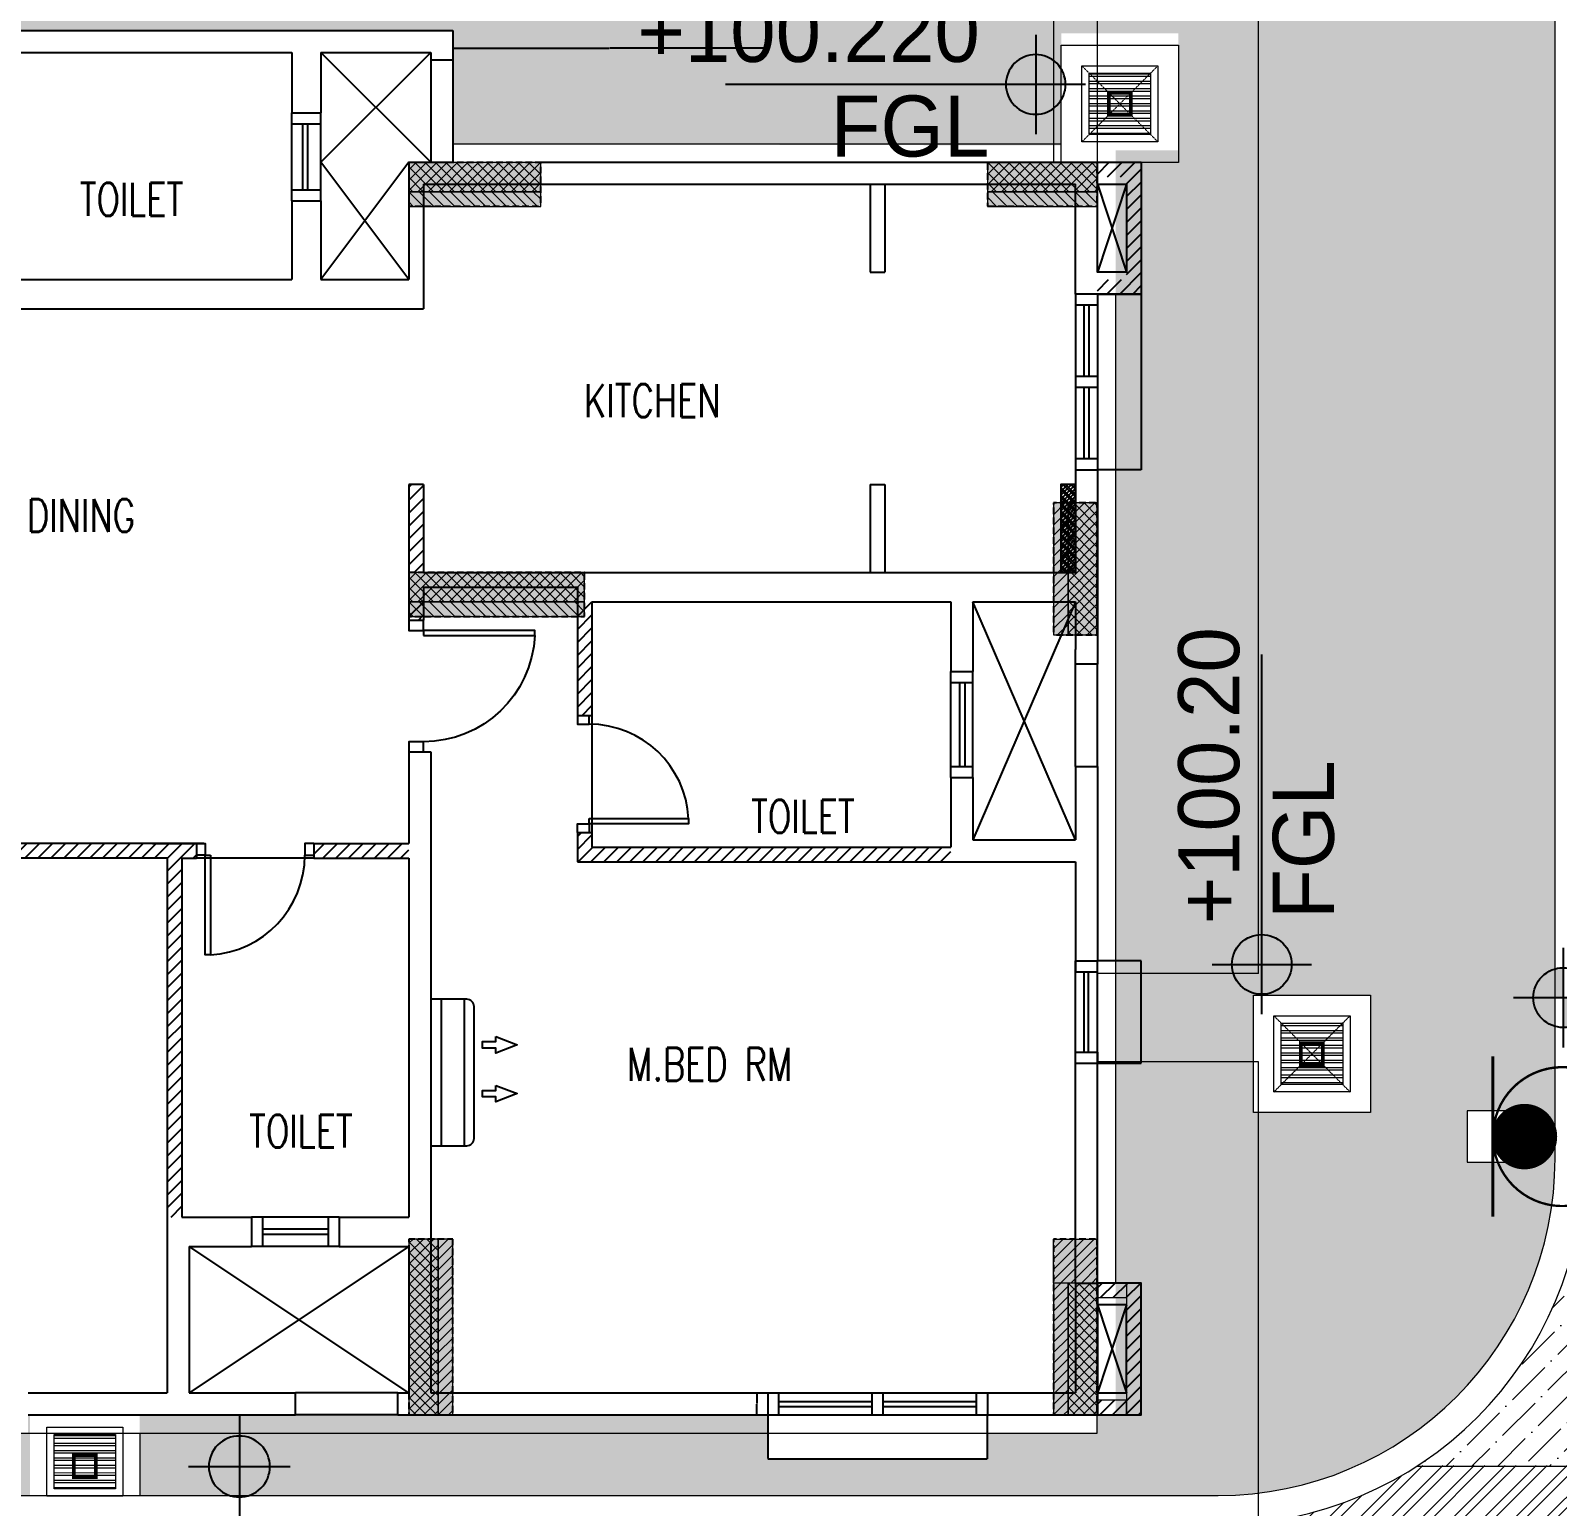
# Model space of a CAD drawing. Header units: millimetres. Extents: x 7964926 to 16080295, y -6277184 to -2986664.
# Drawn here: x 8013403 to 8023827, y -3138910 to -3128835 of the extents above; entities that cross this region are included whole.
import ezdxf

# ---------------------------------------------------------------- set-up
doc = ezdxf.new("R2010")
doc.units = ezdxf.units.MM
doc.header["$LTSCALE"] = 2000
doc.header["$MEASUREMENT"] = 0
doc.header["$PDMODE"] = 35
doc.header["$PDSIZE"] = 100
for name, pattern in [('( Hidden )', [0.375, 0.25, -0.125]), ('1', [0, 0, 0]), ('AUDIT_D_181231162926-8', [0]), ('CONTINU', [0, 0, 0]), ('DASHED2', [0.375, 0.25, -0.125]), ('HIDDEN', [0.375, 0.25, -0.125])]:
    doc.linetypes.add(name, pattern=pattern)
for name, color, linetype in [('a-AC units', 7, 'Continuous'), ('a-chajja', 2, 'HIDDEN'), ('a-col', 8, 'DASHED2'), ('a-cutout', 8, 'Continuous'), ('a-door', 8, 'Continuous'), ('a-ele 1', 8, 'Continuous'), ('a-hat col', 252, 'Continuous'), ('a-hatch', 8, 'Continuous'), ('a-hatch wall', 8, 'Continuous'), ('a-text m', 8, 'Continuous'), ('a-tile drop', 1, 'Continuous'), ('a-wall', 8, 'Continuous'), ('a-window', 8, 'Continuous'), ('L-FL', 7, 'Continuous')]:
    doc.layers.add(name, color=color, linetype=linetype)
for name, color, linetype, lineweight in [('Building block', 7, 'Continuous', 9), ('L - paving', 9, 'Continuous', 5), ('L-CHAMBERS', 50, 'Continuous', 5), ('L-CORECUT', 4, 'Continuous', 5), ('L-ELE 1', 24, 'Continuous', 20), ('L-ELE 2', 30, 'Continuous', 15), ('L-ELE 4', 27, 'Continuous', 9), ('L-ELE-4', 44, 'Continuous', 5), ('L-HATCH-1', 9, 'Continuous', 5), ('L-LIGHT FIXTURE', 6, 'AUDIT_D_181231162926-8', 18), ('L-Lighting', 6, 'Continuous', 35), ('L-Paver 400x400', 250, '1', 13), ('L-SHRUBS', 96, 'Continuous', 18), ('STR-Capital', 8, 'Continuous', 15), ('STR-Column', 250, 'Continuous', 15), ('STR-Column Hatch', 250, 'Continuous', 15), ('STR-Podium Beam', 8, 'Continuous', 15), ('STR-RCC Up Stand', 250, 'Continuous', 15)]:
    doc.layers.add(name, color=color, linetype=linetype, lineweight=lineweight)
doc.styles.add('a-100 txt m', font='romans.shx', dxfattribs={"width": 0.75, "height": 300})
doc.styles.add('Arial narrow', font='ARIALN.TTF')
doc.styles.add('Century Gothic', font='GOTHIC.TTF')
doc.styles.get("Standard").update_dxf_attribs({"font": 'romans.shx', "width": 0.75})
doc.dimstyles.new('layout', dxfattribs={"dimtxt": 2, "dimasz": 1, "dimexe": 0.18, "dimexo": 0.0625, "dimgap": 0.09, "dimtad": 0, "dimdec": 0, "dimzin": 0, "dimdsep": 46, "dimtxsty": 'Arial narrow', "dimblk": 'ARCHTICK', "dimcen": 0.09, "dimdle": 1, "dimse1": 1, "dimse2": 1, "dimclrd": 171, "dimclre": 181, "dimclrt": 7, "dimadec": 0, "dimazin": 0, "dimtfac": 1, "dimtdec": 0, "dimtofl": 0, "dimtmove": 0, "dimatfit": 3, "dimfxl": 0, "dimfxlon": 1, "dimtolj": 1, "dimtzin": 0, "dimarcsym": 2})
pattern_1 = [(45, (1286095.437, 166168.526), (-44.1941738, 44.1941738), [])]
pattern_2 = [(315, (7522847.237, -618450.35), (35.3553391, 35.3553391), []), (45, (7522847.237, -618450.35), (-35.3553391, 35.3553391), [])]
pattern_3 = [(315, (7519147.237, -618450.35), (35.3553391, 35.3553391), []), (45, (7519147.237, -618450.35), (-35.3553391, 35.3553391), [])]
pattern_4 = [(315, (7519147.237, -621250.35), (35.3553391, 35.3553391), []), (45, (7519147.237, -621250.35), (-35.3553391, 35.3553391), [])]
pattern_5 = [(45, (5504701.44, -3635123.786), (-35.3553391, 35.3553391), []), (135, (5504701.44, -3635123.786), (-35.3553391, -35.3553391), [])]
pattern_6 = [(45, (5509201.44, -3635123.786), (-35.3553391, 35.3553391), []), (135, (5509201.44, -3635123.786), (-35.3553391, -35.3553391), [])]
pattern_7 = [(45, (5509201.44, -3629898.786), (-35.3553391, 35.3553391), []), (135, (5509201.44, -3629898.786), (-35.3553391, -35.3553391), [])]
pattern_8 = [(315, (7630977.187, -632562.335), (35.3553391, 35.3553391), [])]
pattern_9 = [(315, (7627277.187, -632562.335), (35.3553391, 35.3553391), [])]
pattern_10 = [(315, (7627277.187, -635362.335), (35.3553391, 35.3553391), [])]
pattern_11 = [(45, (5523013.427, -3521768.836), (-35.3553391, 35.3553391), [])]
pattern_12 = [(45, (5523013.427, -3526993.836), (-35.3553391, 35.3553391), [])]
pattern_13 = [(45, (5518813.427, -3526993.836), (-35.3553391, 35.3553391), [])]
pattern_14 = [(45, (5536473.427, -3616416.595), (-35.3553391, 35.3553391), [])]

# ---------------------------------------------------------------- blocks, each defined once
blk = doc.blocks.new('basement - column')
at = {"layer": 'a-hat col'}
h = blk.add_hatch(color=256, dxfattribs=at)
h.dxf.hatch_style = 1
h.paths.add_polyline_path([(28800, -43674), (27900, -43674), (27900, -43974), (28800, -43974)])
h = blk.add_hatch(color=256, dxfattribs=at)
h.dxf.hatch_style = 1
h.paths.add_polyline_path([(32600, -43674), (31850, -43674), (31850, -43974), (32600, -43974)])
h = blk.add_hatch(color=256, dxfattribs=at)
h.dxf.hatch_style = 1
h.paths.add_polyline_path([(32600, -45999), (32300, -45999), (32300, -46899), (32600, -46899)])
h = blk.add_hatch(color=256, dxfattribs=at)
h.dxf.hatch_style = 1
h.paths.add_polyline_path([(29100, -46474), (27900, -46474), (27900, -46774), (29100, -46774)])
h = blk.add_hatch(color=256, dxfattribs=at)
h.dxf.hatch_style = 1
h.paths.add_polyline_path([(28200, -51024), (27900, -51024), (27900, -52224), (28200, -52224)])
h = blk.add_hatch(color=256, dxfattribs=at)
h.dxf.hatch_style = 1
h.paths.add_polyline_path([(32600, -51024), (32300, -51024), (32300, -52224), (32600, -52224)])
at = {"layer": 'a-col', "linetype": 'DASHED2', "ltscale": 0.001}
for points in [[(27900, -43674), (27900, -43974), (28800, -43974), (28800, -43674)], [(31850, -43674), (31850, -43974), (32600, -43974), (32600, -43674)], [(32300, -46899), (32600, -46899), (32600, -45999), (32300, -45999)], [(27900, -46474), (27900, -46774), (29100, -46774), (29100, -46474)], [(27900, -52224), (28200, -52224), (28200, -51024), (27900, -51024)], [(32300, -52224), (32600, -52224), (32600, -51024), (32300, -51024)]]:
    blk.add_lwpolyline(points, close=True, dxfattribs=at)
blk = doc.blocks.new('finish lvl')
h = blk.add_hatch(color=256)
edge = h.paths.add_edge_path()
edge.add_ellipse((0.0378, 0.003), major_axis=(-0.0305, 0.0305), ratio=1, start_angle=-45, end_angle=45)
edge.add_line((-0.0053, 0.003), (0.0378, 0.003))
edge.add_line((0.0378, 0.003), (0.0378, 0.0461))
edge = h.paths.add_edge_path()
edge.add_ellipse((0.0378, 0.003), major_axis=(-0.0305, 0.0305), ratio=1, start_angle=135, end_angle=225)
edge.add_line((0.0809, 0.003), (0.0378, 0.003))
edge.add_line((0.0378, 0.003), (0.0378, -0.0401))
for p, q in [((0.0378, 0.0748), (0.0378, -0.0688)), ((-0.034, 0.003), (0.4857, 0.003))]:
    blk.add_line(p, q)
blk.add_ellipse((0.0378, 0.003), major_axis=(-0.0305, 0.0305), ratio=1, start_param=1.570796326794534, end_param=7.85398163397412)
at = {"layer": 'L-FL'}
for tag, p in [('%%P0.00', (0.1256, 0.0357)), ('FIN.LVL.', (0.1075, -0.103))]:
    blk.add_attdef(tag, p, '', height=0.08, dxfattribs=at)
blk = doc.blocks.new('*U160')
for points in [[(0, 80), (60, 80), (60, 0), (0, 0)], [(800, 80), (740, 80), (740, 0), (800, 0)]]:
    blk.add_lwpolyline(points)
blk.add_lwpolyline([(95, 0), (95, -679), (60, -679), (60, 0)], close=True)
blk.add_arc((57, 2), 683, 273.153, 359.7973)
blk = doc.blocks.new('*U161')
blk.add_line((70, 0), (70, 0))
blk.add_lwpolyline([(795, 100), (795, 859), (830, 859), (830, 100)], close=True)
for points in [[(0, 100), (70, 100), (70, 0), (0, 0)], [(900, 0), (830, 0), (830, 100), (900, 100)]]:
    blk.add_lwpolyline(points)
blk.add_arc((830, 100), 760, 92.6396, 180)
blk = doc.blocks.new('AC IDU')
at = {"color": 8}
for p, q in [((419493, 283872), (419493, 284872)), ((419651, 283872), (419651, 284872))]:
    blk.add_line(p, q, dxfattribs=at)
blk.add_lwpolyline([(419423, 284872), (419668, 284872, -0.414214), (419718, 284822), (419718, 283922, -0.414214), (419668, 283872), (419423, 283872)], format="xyb", close=True, dxfattribs=at)
at = {"color": 252}
for points in [[(419867, 284460), (420012, 284516), (419867, 284573), (419867, 284539), (419776, 284539), (419776, 284494), (419867, 284494)], [(419867, 284126), (420012, 284183), (419867, 284239), (419867, 284205), (419776, 284205), (419776, 284160), (419867, 284160)]]:
    blk.add_lwpolyline(points, close=True, dxfattribs=at)
blk = doc.blocks.new('block 1')
at = {"layer": 'a-hatch wall'}
h = blk.add_hatch(dxfattribs=at)
h.set_pattern_fill('ANSI31', color=256, scale=500)
h.set_pattern_definition(pattern_1)
h.paths.add_polyline_path([(8098569, -2893080), (8098269, -2893080), (8098269, -2893180), (8098469, -2893180), (8098469, -2893880), (8098269, -2893880), (8098269, -2893980), (8098569, -2893980)])
h = blk.add_hatch(dxfattribs=at)
h.set_pattern_fill('ANSI31', color=256, scale=500)
h.set_pattern_definition(pattern_1)
h.paths.add_polyline_path([(8093669, -2895280), (8093569, -2895280), (8093569, -2895880), (8093669, -2895880)])
h.paths.add_polyline_path([(8093669, -2896080), (8093569, -2896080), (8093569, -2896205), (8093669, -2896205)])
h = blk.add_hatch(dxfattribs=at)
h.set_pattern_fill('ANSI37', color=256, scale=300)
h.set_pattern_definition([(45, (1285615.5, 166168.526), (-26.5165043, 26.5165043), []), (135, (1285615.5, 166168.526), (-26.5165043, -26.5165043), [])])
h.paths.add_polyline_path([(8098019, -2895880), (8098119, -2895880), (8098119, -2895280), (8098019, -2895280)])
h = blk.add_hatch(dxfattribs=at)
h.set_pattern_fill('ANSI31', color=256, scale=500)
h.set_pattern_definition(pattern_1)
h.paths.add_polyline_path([(8094819, -2896080), (8094719, -2896080), (8094719, -2896855), (8094819, -2896855)])
h = blk.add_hatch(dxfattribs=at)
h.set_pattern_fill('ANSI31', color=256, scale=500)
h.set_pattern_definition(pattern_1)
h.paths.add_polyline_path([(8092019, -2897830), (8092119, -2897830), (8092119, -2897730), (8091819, -2897730), (8089569, -2897730), (8089569, -2897830), (8091919, -2897830), (8091919, -2900280), (8092019, -2900280)])
h = blk.add_hatch(dxfattribs=at)
h.set_pattern_fill('ANSI31', color=256, scale=500)
h.set_pattern_definition(pattern_1)
h.paths.add_polyline_path([(8093569, -2897730), (8092919, -2897730), (8092919, -2897830), (8093569, -2897830)])
h = blk.add_hatch(dxfattribs=at)
h.set_pattern_fill('ANSI31', color=256, scale=500)
h.set_pattern_definition(pattern_1)
h.paths.add_polyline_path([(8097269, -2897755), (8094819, -2897755), (8094819, -2897655), (8094719, -2897655), (8094719, -2897855), (8095169, -2897855), (8096689, -2897855), (8097139, -2897855), (8097269, -2897855)])
h = blk.add_hatch(dxfattribs=at)
h.set_pattern_fill('ANSI31', color=256, scale=500)
h.set_pattern_definition(pattern_1)
h.paths.add_polyline_path([(8098569, -2900730), (8098269, -2900730), (8098269, -2900830), (8098469, -2900830), (8098469, -2901530), (8098269, -2901530), (8098269, -2901630), (8098569, -2901630)])
at = {"layer": 'a-chajja', "ltscale": 0.005}
for points in [[(8098269, -2893980), (8098569, -2893980), (8098569, -2895180), (8098269, -2895180)], [(8098269, -2899230), (8098569, -2899230), (8098569, -2898530), (8098269, -2898530)], [(8096019, -2901630), (8096019, -2901930), (8097519, -2901930), (8097519, -2901630)]]:
    blk.add_lwpolyline(points, dxfattribs=at)
at = {"layer": 'a-cutout', "linetype": 'HIDDEN', "ltscale": 1000}
for p, q in [((8093719, -2893080), (8092969, -2892330)), ((8093719, -2892330), (8092969, -2893080)), ((8093569, -2893080), (8092969, -2893880)), ((8093569, -2893880), (8092969, -2893080)), ((8098269, -2893230), (8098469, -2893830)), ((8098469, -2893230), (8098269, -2893830)), ((8098119, -2896080), (8097419, -2897705)), ((8098119, -2897705), (8097419, -2896080)), ((8093569, -2900480), (8092069, -2901480)), ((8093569, -2901480), (8092069, -2900480)), ((8098469, -2900880), (8098269, -2901480)), ((8098269, -2900880), (8098469, -2901480))]:
    blk.add_line(p, q, dxfattribs=at)
at = {"layer": 'a-door'}
for p, q in [((8093719, -2892380), (8093719, -2893080)), ((8093869, -2892380), (8093869, -2893080)), ((8098119, -2897205), (8098119, -2896505)), ((8098269, -2897205), (8098269, -2896505)), ((8093494, -2901480), (8092794, -2901480)), ((8093494, -2901630), (8092794, -2901630))]:
    blk.add_line(p, q, dxfattribs=at)
at = {"layer": 'a-ele 1'}
for p, q in [((8096719, -2893230), (8096719, -2893830)), ((8096819, -2893230), (8096819, -2893830)), ((8096719, -2893830), (8096819, -2893830)), ((8096719, -2895280), (8096719, -2895880)), ((8096719, -2895280), (8096819, -2895280)), ((8096819, -2895280), (8096819, -2895880))]:
    blk.add_line(p, q, dxfattribs=at)
at = {"layer": 'a-hatch'}
blk.add_lwpolyline([(8098019, -2895880), (8098119, -2895880), (8098119, -2895280), (8098019, -2895280)], close=True, dxfattribs=at)
at = {"layer": 'a-tile drop', "color": 8}
for p, q in [((8094819, -2896855), (8094819, -2897655)), ((8092919, -2897830), (8092119, -2897830))]:
    blk.add_line(p, q, dxfattribs=at)
at = {"layer": 'a-wall'}
for p, q in [((8090369, -2892180), (8093869, -2892180)), ((8093869, -2892180), (8093869, -2892380)), ((8090319, -2892330), (8092769, -2892330)), ((8092769, -2892330), (8092769, -2892743)), ((8092969, -2892330), (8092969, -2892743)), ((8092969, -2892330), (8093719, -2892330)), ((8093719, -2892330), (8093719, -2892380)), ((8093719, -2892380), (8093869, -2892380)), ((8092769, -2892743), (8092969, -2892743)), ((8093569, -2893080), (8093569, -2893880)), ((8093569, -2893080), (8093719, -2893080)), ((8093719, -2893080), (8093869, -2893080)), ((8094469, -2893080), (8098269, -2893080)), ((8098119, -2893080), (8098569, -2893080)), ((8098569, -2893080), (8098569, -2893980)), ((8093669, -2893230), (8098119, -2893230)), ((8093669, -2893230), (8093669, -2894080)), ((8098119, -2893980), (8098119, -2893230)), ((8092769, -2893343), (8092769, -2893880)), ((8092769, -2893343), (8092969, -2893343)), ((8092969, -2893343), (8092969, -2893880)), ((8090319, -2893880), (8092769, -2893880)), ((8092969, -2893880), (8093569, -2893880)), ((8098569, -2893980), (8098119, -2893980)), ((8090369, -2894080), (8093669, -2894080)), ((8098119, -2895180), (8098119, -2895880)), ((8098119, -2895180), (8098269, -2895180)), ((8098269, -2895180), (8098269, -2896405)), ((8093569, -2895280), (8093569, -2896205)), ((8093669, -2895280), (8093569, -2895280)), ((8093669, -2895280), (8093669, -2895880)), ((8093669, -2895880), (8098119, -2895880)), ((8093669, -2895980), (8093669, -2896205)), ((8093669, -2895980), (8094719, -2895980)), ((8094719, -2895980), (8094719, -2896855)), ((8094819, -2896080), (8094819, -2896855)), ((8094819, -2896080), (8097269, -2896080)), ((8097269, -2896080), (8097269, -2896555)), ((8097419, -2896080), (8097419, -2896555)), ((8097419, -2896080), (8098119, -2896080)), ((8098119, -2896080), (8098119, -2896405)), ((8093569, -2896205), (8093669, -2896205)), ((8098119, -2896505), (8098119, -2896405)), ((8098269, -2896405), (8098269, -2896505)), ((8097269, -2896555), (8097419, -2896555)), ((8098269, -2896505), (8098119, -2896505)), ((8094719, -2896855), (8094819, -2896855)), ((8093569, -2897105), (8093569, -2897730)), ((8093569, -2897105), (8093719, -2897105)), ((8093719, -2897105), (8093719, -2901480)), ((8098119, -2897205), (8098119, -2897705)), ((8098119, -2897205), (8098269, -2897205)), ((8098269, -2897205), (8098269, -2898530)), ((8097269, -2897280), (8097269, -2897755)), ((8097269, -2897280), (8097419, -2897280)), ((8097419, -2897280), (8097419, -2897705)), ((8092169, -2897730), (8089569, -2897730)), ((8091819, -2897730), (8092119, -2897730)), ((8092119, -2897730), (8092119, -2897830)), ((8092919, -2897730), (8093569, -2897730)), ((8092919, -2897730), (8092919, -2897830)), ((8094719, -2897655), (8094719, -2897855)), ((8094719, -2897655), (8094819, -2897655)), ((8094819, -2897655), (8094819, -2897755)), ((8097419, -2897705), (8098119, -2897705)), ((8091919, -2897830), (8089569, -2897830)), ((8091919, -2897830), (8091919, -2901480)), ((8092019, -2897830), (8092119, -2897830)), ((8092019, -2897830), (8092019, -2900280)), ((8092919, -2897830), (8093569, -2897830)), ((8093569, -2897830), (8093569, -2900280)), ((8094819, -2897755), (8097269, -2897755)), ((8094719, -2897855), (8098119, -2897855)), ((8098119, -2897855), (8098119, -2898530)), ((8098119, -2898530), (8098269, -2898530)), ((8098119, -2899230), (8098269, -2899230)), ((8098119, -2900730), (8098119, -2899230)), ((8098269, -2900730), (8098269, -2899230)), ((8092019, -2900280), (8092494, -2900280)), ((8092494, -2900280), (8092494, -2900480)), ((8093094, -2900280), (8093569, -2900280)), ((8093094, -2900280), (8093094, -2900480)), ((8092069, -2900480), (8092494, -2900480)), ((8092069, -2900480), (8092069, -2901480)), ((8093094, -2900480), (8093569, -2900480)), ((8093569, -2900480), (8093569, -2901480)), ((8098119, -2900730), (8098119, -2901480)), ((8098119, -2900730), (8098269, -2900730)), ((8098269, -2900730), (8098269, -2901630)), ((8090969, -2901480), (8091919, -2901480)), ((8092069, -2901480), (8092794, -2901480)), ((8092794, -2901630), (8092794, -2901480)), ((8093494, -2901480), (8093569, -2901480)), ((8093494, -2901630), (8093494, -2901480)), ((8093719, -2901480), (8096019, -2901480)), ((8096019, -2901480), (8096019, -2901630)), ((8097519, -2901480), (8097519, -2901630)), ((8097519, -2901480), (8098119, -2901480)), ((8090969, -2901630), (8092794, -2901630)), ((8093494, -2901630), (8096019, -2901630)), ((8097519, -2901630), (8098269, -2901630))]:
    blk.add_line(p, q, dxfattribs=at)
for points in [[(8098269, -2893230), (8098469, -2893230), (8098469, -2893830), (8098269, -2893830), (8098269, -2893080)], [(8098269, -2901630), (8098569, -2901630), (8098569, -2900730), (8098269, -2900730)], [(8098269, -2901480), (8098469, -2901480), (8098469, -2900880), (8098269, -2900880)]]:
    blk.add_lwpolyline(points, dxfattribs=at)
at = {"layer": 'a-window'}
for p, q in [((8092769, -2893343), (8092769, -2892743)), ((8092769, -2892818), (8092969, -2892818)), ((8092844, -2893268), (8092844, -2892818)), ((8092879, -2893268), (8092879, -2892818)), ((8092969, -2893343), (8092969, -2892743)), ((8092769, -2893268), (8092969, -2893268)), ((8098119, -2893980), (8098119, -2895180)), ((8098269, -2893980), (8098269, -2895180)), ((8098269, -2894055), (8098119, -2894055)), ((8098176, -2894055), (8098176, -2894543)), ((8098211, -2894055), (8098211, -2894543)), ((8098269, -2894543), (8098119, -2894543)), ((8098269, -2894618), (8098119, -2894618)), ((8098176, -2894618), (8098176, -2895105)), ((8098211, -2894618), (8098211, -2895105)), ((8098269, -2895105), (8098119, -2895105)), ((8097269, -2896630), (8097269, -2896555)), ((8097419, -2896630), (8097419, -2896555)), ((8097269, -2896630), (8097419, -2896630)), ((8097269, -2897205), (8097269, -2896630)), ((8097331, -2897205), (8097331, -2896630)), ((8097366, -2897205), (8097366, -2896630)), ((8097419, -2897205), (8097419, -2896630)), ((8097269, -2897280), (8097269, -2897205)), ((8097269, -2897205), (8097419, -2897205)), ((8097419, -2897280), (8097419, -2897205)), ((8098119, -2899230), (8098119, -2898530)), ((8098269, -2899230), (8098269, -2898530)), ((8098179, -2899155), (8098179, -2898605)), ((8098209, -2899155), (8098209, -2898605)), ((8093094, -2900280), (8092494, -2900280)), ((8092569, -2900280), (8092569, -2900480)), ((8093019, -2900280), (8093019, -2900480)), ((8093019, -2900363), (8092569, -2900363)), ((8093019, -2900398), (8092569, -2900398)), ((8093094, -2900480), (8092494, -2900480)), ((8096019, -2901480), (8097519, -2901480)), ((8096094, -2901630), (8096094, -2901480)), ((8096731, -2901630), (8096731, -2901480)), ((8096806, -2901630), (8096806, -2901480)), ((8097444, -2901630), (8097444, -2901480)), ((8096094, -2901538), (8096731, -2901538)), ((8096094, -2901573), (8096731, -2901573)), ((8096806, -2901538), (8097444, -2901538)), ((8096806, -2901573), (8097444, -2901573)), ((8096019, -2901630), (8097519, -2901630))]:
    blk.add_line(p, q, dxfattribs=at)
for points in [[(8098119, -2898530), (8098119, -2898605), (8098269, -2898605), (8098269, -2898530)], [(8098119, -2899230), (8098119, -2899155), (8098269, -2899155), (8098269, -2899230)]]:
    blk.add_lwpolyline(points, dxfattribs=at)
at = {"layer": 'a-AC units', "xscale": -1, "rotation": 180.0000000001228}
blk.add_blockref('AC IDU', (7674296, -2614921), dxfattribs=at)
at = {"layer": 'a-door', "xscale": -1, "rotation": 270}
blk.add_blockref('*U161', (8093569, -2897105), dxfattribs=at)
at = {"layer": 'a-door', "rotation": 90}
blk.add_blockref('*U160', (8094799, -2897655), dxfattribs=at)
at = {"layer": 'a-door'}
blk.add_blockref('*U160', (8092119, -2897810), dxfattribs=at)
blk = doc.blocks.new('_ArchTick')
at = {"color": 0, "linetype": 'ByBlock', "const_width": 0.15}
blk.add_lwpolyline([(-0.5, -0.5), (0.5, 0.5)], dxfattribs=at)
blk = doc.blocks.new('*D203')
at = {"layer": 'Defpoints', "color": 0, "transparency": 16777216}
for p in [(8018387, -3138135), (8018362, -3138285), (8018387, -3138285)]:
    blk.add_point(p, dxfattribs=at)
at = {"layer": 'L-ELE 2', "color": 171, "lineweight": -2, "transparency": 16777216}
for p, q in [((8018362, -3138134), (8018362, -3138208)), ((8018362, -3138286), (8018362, -3138212))]:
    blk.add_line(p, q, dxfattribs=at)
for p, rotation in [((8018362, -3138135), 90), ((8018362, -3138285), 270)]:
    blk.add_blockref('_ArchTick', p, dxfattribs=dict(at, rotation=rotation))
at = {"layer": 'L-ELE 2', "color": 7, "transparency": 16777216, "insert": (8018362, -3138210), "char_height": 2, "attachment_point": 5, "rotation": 90, "style": 'Arial narrow'}
blk.add_mtext('\\A1;150', dxfattribs=at)
blk = doc.blocks.new('post top one sided')
at = {"layer": 'L-HATCH-1', "ltscale": 0.1}
h = blk.add_hatch(dxfattribs=at)
h.set_pattern_fill('ANSI31', color=8, scale=0.75)
h.set_pattern_definition([(45, (2008926.81801, -783730.16218), (-0.0662912607362, 0.0662912607362), [])])
h.paths.add_polyline_path([(8035707, -3134921, 1.000003), (8036139, -3134921, 1.000003)])
at = {"layer": 'L-LIGHT FIXTURE', "const_width": 18.8, "elevation": 0}
blk.add_lwpolyline([(8035707, -3134373), (8035707, -3135468)], dxfattribs=at)
at = {"layer": 'L-LIGHT FIXTURE', "const_width": 15, "elevation": 0}
for points in [[(8035707, -3134921, 1.000003), (8036656, -3134921, 3.976835), (8036444, -3135316, 1.671841), (8035707, -3134921, 1.000008)], [(8036139, -3134921, 1.000002), (8035707, -3134921)], [(8036139, -3134921, -1.000002), (8035707, -3134921)]]:
    blk.add_lwpolyline(points, format="xyb", dxfattribs=at)
at = {"layer": 'L-LIGHT FIXTURE'}
blk.add_circle((8036182, -3134921, 0), 475, dxfattribs=at)
blk = doc.blocks.new('*D388')
at = {"layer": 'Defpoints', "color": 0, "transparency": 16777216}
for p in [(8016286, -3128935), (8018425, -3128955), (8018425, -3129610)]:
    blk.add_point(p, dxfattribs=at)
at = {"layer": 'L-ELE-4', "color": 171, "lineweight": -2, "transparency": 16777216}
for p, q in [((8016285, -3128955), (8017353, -3128955)), ((8018426, -3128955), (8017358, -3128955))]:
    blk.add_line(p, q, dxfattribs=at)
at = {"layer": 'L-ELE-4', "color": 171, "lineweight": -2, "transparency": 16777216, "rotation": 180}
blk.add_blockref('_ArchTick', (8016286, -3128955), dxfattribs=at)
at = {"layer": 'L-ELE-4', "color": 171, "lineweight": -2, "transparency": 16777216}
blk.add_blockref('_ArchTick', (8018425, -3128955), dxfattribs=at)
at = {"layer": 'L-ELE-4', "color": 7, "transparency": 16777216, "insert": (8017356, -3128955), "char_height": 2, "attachment_point": 5, "style": 'Arial narrow'}
blk.add_mtext('\\A1;2139', dxfattribs=at)
blk = doc.blocks.new('CHAMBERS')
at = {"layer": 'L-Paver 400x400', "true_color": 0x636466}
h = blk.add_hatch(dxfattribs=at)
h.set_pattern_fill('ANSI32', color=251, scale=135, angle=315)
h.set_pattern_definition([(0, (0.48, 1.42), (1e-14, 50.625), []), (0, (17.355, -15.46), (1e-14, 50.625), [])])
h.paths.add_polyline_path([(7999084, -3148058), (7998664, -3148058), (7998664, -3148478), (7999084, -3148478)])
at = {"layer": 'L-CHAMBERS', "color": 42}
for points in [[(7999274, -3148668), (7998474, -3148668), (7998474, -3147868), (7999274, -3147868)], [(7999134, -3148528), (7998614, -3148528), (7998614, -3148008), (7999134, -3148008)], [(7999084, -3148478), (7998664, -3148478), (7998664, -3148058), (7999084, -3148058)]]:
    blk.add_lwpolyline(points, close=True, dxfattribs=at)
at = {"layer": 'L-Paver 400x400', "color": 251, "linetype": '( Hidden )', "ltscale": 0.005, "true_color": 0x636466}
for p, q in [((7998614, -3148008), (7999134, -3148528)), ((7998614, -3148528), (7999134, -3148008))]:
    blk.add_line(p, q, dxfattribs=at)

msp = doc.modelspace()

# ---------------------------------------------------------------- hatches: boundary and pattern name
at = {"layer": 'a-hatch wall'}
h = msp.add_hatch(dxfattribs=at)
h.set_pattern_fill('ANSI37', color=256, scale=300)
h.set_pattern_definition([(45, (1208032.907, -70486.104), (-26.5165043, 26.5165043), []), (135, (1208032.907, -70486.104), (-26.5165043, -26.5165043), [])])
h.paths.add_polyline_path([(8020436, -3132535), (8020536.1, -3132535), (8020536.1, -3131935), (8020436, -3131935)])
at = {"layer": 'L - paving'}
h = msp.add_hatch(dxfattribs=at)
h.set_pattern_fill('ANSI36', color=37, scale=1000)
h.set_pattern_definition([(45, (0.82, 863.68), (66.2912607, 243.067956), [312.5, -62.5, 0, -62.5])])
edge = h.paths.add_edge_path()
edge.add_arc((8034511.3, -3136535), 2500, 201.1002, 237.14012)
edge.add_line((8033154.8, -3138635), (8022867.7, -3138635))
edge.add_arc((8021511.3, -3136535), 2500, 302.85988, 338.8998)
edge.add_line((8023843.6, -3137435), (8032178.9, -3137435))
at = {"layer": 'L-HATCH-1'}
h = msp.add_hatch(dxfattribs=at)
h.set_pattern_fill('STEEL', color=26, scale=1200)
h.set_pattern_definition([(45, (0, 0), (-106.0660172, 106.0660172), []), (45, (0, 75), (-106.0660172, 106.0660172), [])])
edge = h.paths.add_edge_path()
edge.add_line((8034441, -3139034), (8021664.6, -3139030.5))
edge.add_arc((8019332.8, -3138130.7), 2499.5, 338.8998, 338.90611)
edge.add_arc((8021511.3, -3136535), 2500, 273.51971, 303.04774)
edge.add_line((8022874.6, -3138630.5), (8033154.8, -3138635))
edge.add_arc((8034511.3, -3136535), 2500, 237.14012, 268.38874)
at = {"layer": 'L-Paver 400x400', "true_color": 0x636466}
h = msp.add_hatch(dxfattribs=at)
h.set_pattern_fill('ANSI32', color=251, scale=135, angle=315)
h.set_pattern_definition([(0, (14899.983, 9689.43), (1e-14, 50.625), []), (0, (14916.86, 9672.557), (1e-14, 50.625), [])])
h.paths.add_polyline_path([(8013983.7, -3138419.3), (8013563.7, -3138419.3), (8013563.7, -3138789.7), (8013983.7, -3138789.7)])
at = {"layer": 'L-SHRUBS'}
h = msp.add_hatch(dxfattribs=at)
h.set_pattern_fill('GRASS', color=256, scale=200)
h.set_pattern_definition([(90, (83511.5, 57551.15), (-141.4213562, 141.4213562), [37.5, -245.3427126]), (45, (83511.5, 57551.15), (-141.4213562, 141.4213562), [37.5, -162.5]), (135, (83511.5, 57551.15), (-141.4213562, -141.4213562), [37.5, -162.5])])
edge = h.paths.add_edge_path()
edge.add_arc((7993336.1, -3138285), 550, 180, 270)
edge.add_line((7993336.1, -3138835), (7998973.7, -3138835))
edge.add_line((7998973.7, -3138835), (7998973.7, -3138410))
edge.add_line((7998973.7, -3138410), (7995136.3, -3138410))
edge.add_line((7995136.3, -3138410), (7995136.3, -3138585))
edge.add_line((7995136.3, -3138585), (7993636.3, -3138585))
edge.add_line((7993636.3, -3138585), (7993636.3, -3138285))
edge.add_line((7993636.3, -3138285), (7992786.1, -3138285))
h.paths.add_polyline_path([(8013398.7, -3138835), (8013398.7, -3138285), (8013386.3, -3138285), (8013386.3, -3138410), (8011886.3, -3138410), (8011886.3, -3138394), (8002736.1, -3138410), (8001562, -3138410), (8000943, -3138410), (8000186.3, -3138410), (7999723.7, -3138410), (7999723.7, -3138835)])
h.paths.add_polyline_path([(8021751.1, -3135423), (8022551.1, -3135423), (8022551.1, -3136221.6), (8021751.1, -3136221.6)], flags=16)
h.paths.add_polyline_path([(8014457.4, -3126783.4), (8014457, -3125984.8), (8015257.4, -3125983.4), (8015257.4, -3126783.4)], flags=16)
h.paths.add_polyline_path([(8023561.3, -3136560), (8023211.3, -3136560), (8023211.3, -3136210), (8023561.3, -3136210)])
edge = h.paths.add_edge_path()
edge.add_line((8007986.1, -3125310), (8007986.1, -3126310))
edge.add_line((8007986.1, -3126310), (8013086.3, -3126310))
edge.add_line((8013086.3, -3126310), (8013086.3, -3128835))
edge.add_line((8013086.3, -3128835), (8016286.3, -3128835))
edge.add_line((8016286.3, -3128835), (8016286.3, -3129610))
edge.add_line((8016286.3, -3129610), (8020439.7, -3129619.6))
edge.add_line((8020439.7, -3129619.6), (8020439.7, -3128855))
edge.add_line((8020439.7, -3128855), (8021239.7, -3128855))
edge.add_line((8021239.7, -3128855), (8021239.7, -3129653.5))
edge.add_line((8021239.7, -3129653.5), (8020811.1, -3129653.5))
edge.add_line((8020811.1, -3129653.5), (8020811.1, -3138285))
edge.add_line((8020811.1, -3138285), (8020686.2, -3138285))
edge.add_line((8020686.2, -3138285), (8020686.1, -3138410))
edge.add_line((8020686.1, -3138410), (8019936.3, -3138410))
edge.add_line((8019936.3, -3138410), (8019936.3, -3138585))
edge.add_line((8019936.3, -3138585), (8018436.3, -3138585))
edge.add_line((8018436.3, -3138585), (8018436.3, -3138285))
edge.add_line((8018436.3, -3138285), (8014148.7, -3138285))
edge.add_line((8014148.7, -3138285), (8014148.7, -3138835))
edge.add_line((8014148.7, -3138835), (8021361.3, -3138835))
edge.add_arc((8021503.5, -3136531.6), 2307.7, 266.46598, 359.91659)
edge.add_line((8023811.3, -3136535), (8023811.3, -3127410))
edge.add_line((8023811.3, -3127410), (8015336.3, -3127410))
edge.add_line((8015336.3, -3127410), (8015336.3, -3125910))
edge.add_line((8015336.3, -3125910), (8014586.3, -3125910))
edge.add_line((8014586.3, -3125910), (8014586.3, -3125310))
edge.add_line((8014586.3, -3125310), (8007986.1, -3125310))
at = {"layer": 'STR-Column Hatch'}
h = msp.add_hatch(dxfattribs=at)
h.set_pattern_fill('ANSI37', color=250, scale=400, angle=-90)
h.set_pattern_definition(pattern_3)
h.paths.add_polyline_path([(8015986.1, -3129735), (8015986.1, -3129935), (8016886.1, -3129935), (8016886.1, -3129735)])
h = msp.add_hatch(dxfattribs=at)
h.set_pattern_fill('ANSI37', color=250, scale=400, angle=-90)
h.set_pattern_definition(pattern_3)
h.paths.add_polyline_path([(8015986.1, -3129735), (8015986.1, -3129935), (8016886.1, -3129935), (8016886.1, -3129735)])
h = msp.add_hatch(dxfattribs=at)
h.set_pattern_fill('ANSI37', color=250, scale=400, angle=-90)
h.set_pattern_definition(pattern_2)
h.paths.add_polyline_path([(8019936.1, -3129735), (8019936.1, -3129935), (8020686.1, -3129935), (8020686.1, -3129735)])
h = msp.add_hatch(dxfattribs=at)
h.set_pattern_fill('ANSI37', color=250, scale=400, angle=-90)
h.set_pattern_definition(pattern_2)
h.paths.add_polyline_path([(8019936.1, -3129735), (8019936.1, -3129935), (8020686.1, -3129935), (8020686.1, -3129735)])
h = msp.add_hatch(dxfattribs=at)
h.set_pattern_fill('ANSI31', color=250, scale=400, angle=-90)
h.set_pattern_definition(pattern_9)
h.paths.add_polyline_path([(8015986.1, -3129935), (8015986.1, -3130035), (8016886.1, -3130035), (8016886.1, -3129935)])
h = msp.add_hatch(dxfattribs=at)
h.set_pattern_fill('ANSI31', color=250, scale=400, angle=-90)
h.set_pattern_definition(pattern_9)
h.paths.add_polyline_path([(8015986.1, -3129935), (8015986.1, -3130035), (8016886.1, -3130035), (8016886.1, -3129935)])
h = msp.add_hatch(dxfattribs=at)
h.set_pattern_fill('ANSI31', color=250, scale=400, angle=-90)
h.set_pattern_definition(pattern_8)
h.paths.add_polyline_path([(8019936.1, -3129935), (8019936.1, -3130035), (8020686.1, -3130035), (8020686.1, -3129935)])
h = msp.add_hatch(dxfattribs=at)
h.set_pattern_fill('ANSI31', color=250, scale=400, angle=-90)
h.set_pattern_definition(pattern_8)
h.paths.add_polyline_path([(8019936.1, -3129935), (8019936.1, -3130035), (8020686.1, -3130035), (8020686.1, -3129935)])
h = msp.add_hatch(dxfattribs=at)
h.set_pattern_fill('ANSI31', color=250, scale=400)
h.set_pattern_definition(pattern_11)
h.paths.add_polyline_path([(8020386.1, -3132960), (8020486.1, -3132960), (8020486.1, -3132060), (8020386.1, -3132060)])
h = msp.add_hatch(dxfattribs=at)
h.set_pattern_fill('ANSI31', color=250, scale=400)
h.set_pattern_definition(pattern_11)
h.paths.add_polyline_path([(8020386.1, -3132960), (8020486.1, -3132960), (8020486.1, -3132060), (8020386.1, -3132060)])
h = msp.add_hatch(dxfattribs=at)
h.set_pattern_fill('ANSI37', color=250, scale=400)
h.set_pattern_definition(pattern_7)
h.paths.add_polyline_path([(8020486.1, -3132960), (8020686.1, -3132960), (8020686.1, -3132060), (8020486.1, -3132060)])
h = msp.add_hatch(dxfattribs=at)
h.set_pattern_fill('ANSI37', color=250, scale=400)
h.set_pattern_definition(pattern_7)
h.paths.add_polyline_path([(8020486.1, -3132960), (8020686.1, -3132960), (8020686.1, -3132060), (8020486.1, -3132060)])
h = msp.add_hatch(dxfattribs=at)
h.set_pattern_fill('ANSI37', color=250, scale=400, angle=-90)
h.set_pattern_definition(pattern_4)
h.paths.add_polyline_path([(8015986.1, -3132535), (8015986.1, -3132735), (8017186.1, -3132735), (8017186.1, -3132535)])
h = msp.add_hatch(dxfattribs=at)
h.set_pattern_fill('ANSI37', color=250, scale=400, angle=-90)
h.set_pattern_definition(pattern_4)
h.paths.add_polyline_path([(8015986.1, -3132535), (8015986.1, -3132735), (8017186.1, -3132735), (8017186.1, -3132535)])
h = msp.add_hatch(dxfattribs=at)
h.set_pattern_fill('ANSI31', color=250, scale=400, angle=-90)
h.set_pattern_definition(pattern_10)
h.paths.add_polyline_path([(8015986.1, -3132735), (8015986.1, -3132835), (8017186.1, -3132835), (8017186.1, -3132735)])
h = msp.add_hatch(dxfattribs=at)
h.set_pattern_fill('ANSI31', color=250, scale=400, angle=-90)
h.set_pattern_definition(pattern_10)
h.paths.add_polyline_path([(8015986.1, -3132735), (8015986.1, -3132835), (8017186.1, -3132835), (8017186.1, -3132735)])
h = msp.add_hatch(dxfattribs=at)
h.set_pattern_fill('ANSI37', color=250, scale=400)
h.set_pattern_definition(pattern_5)
h.paths.add_polyline_path([(8015986.1, -3138285), (8016186.1, -3138285), (8016186.1, -3137085), (8015986.1, -3137085)])
h = msp.add_hatch(dxfattribs=at)
h.set_pattern_fill('ANSI37', color=250, scale=400)
h.set_pattern_definition(pattern_5)
h.paths.add_polyline_path([(8015986.1, -3138285), (8016186.1, -3138285), (8016186.1, -3137085), (8015986.1, -3137085)])
h = msp.add_hatch(dxfattribs=at)
h.set_pattern_fill('ANSI31', color=250, scale=400)
h.set_pattern_definition(pattern_13)
h.paths.add_polyline_path([(8016186.1, -3138285), (8016286.1, -3138285), (8016286.1, -3137085), (8016186.1, -3137085)])
h = msp.add_hatch(dxfattribs=at)
h.set_pattern_fill('ANSI31', color=250, scale=400)
h.set_pattern_definition(pattern_13)
h.paths.add_polyline_path([(8016186.1, -3138285), (8016286.1, -3138285), (8016286.1, -3137085), (8016186.1, -3137085)])
h = msp.add_hatch(dxfattribs=at)
h.set_pattern_fill('ANSI31', color=250, scale=400)
h.set_pattern_definition(pattern_14)
h.paths.add_polyline_path([(8020686.1, -3137085), (8020686.1, -3137385), (8020386.1, -3137385), (8020386.1, -3137085)])
h = msp.add_hatch(dxfattribs=at)
h.set_pattern_fill('ANSI31', color=250, scale=400)
h.set_pattern_definition(pattern_14)
h.paths.add_polyline_path([(8020686.1, -3137085), (8020686.1, -3137385), (8020386.1, -3137385), (8020386.1, -3137085)])
h = msp.add_hatch(dxfattribs=at)
h.set_pattern_fill('ANSI31', color=250, scale=400)
h.set_pattern_definition(pattern_12)
h.paths.add_polyline_path([(8020386.1, -3138285), (8020486.1, -3138285), (8020486.1, -3137385), (8020386.1, -3137385)])
h = msp.add_hatch(dxfattribs=at)
h.set_pattern_fill('ANSI31', color=250, scale=400)
h.set_pattern_definition(pattern_12)
h.paths.add_polyline_path([(8020386.1, -3138285), (8020486.1, -3138285), (8020486.1, -3137385), (8020386.1, -3137385)])
h = msp.add_hatch(dxfattribs=at)
h.set_pattern_fill('ANSI37', color=250, scale=400)
h.set_pattern_definition(pattern_6)
h.paths.add_polyline_path([(8020486.1, -3138285), (8020686.1, -3138285), (8020686.1, -3137385), (8020486.1, -3137385)])
h = msp.add_hatch(dxfattribs=at)
h.set_pattern_fill('ANSI37', color=250, scale=400)
h.set_pattern_definition(pattern_6)
h.paths.add_polyline_path([(8020486.1, -3138285), (8020686.1, -3138285), (8020686.1, -3137385), (8020486.1, -3137385)])

# ---------------------------------------------------------------- linework, layer by layer
at = {"layer": 'L-CHAMBERS', "color": 42}
for points in [[(8014033.7, -3138839.7), (8013513.7, -3138839.7), (8013513.7, -3138369.3), (8014033.7, -3138369.3)], [(8013983.7, -3138789.7), (8013563.7, -3138789.7), (8013563.7, -3138419.3), (8013983.7, -3138419.3)]]:
    msp.add_lwpolyline(points, close=True, dxfattribs=at)
msp.add_lwpolyline([(8014148.7, -3138414.7), (8014148.7, -3138839.7)], dxfattribs=at)
at = {"layer": 'L-CORECUT', "const_width": 25}
for points in [[(8020764.2, -3129260), (8020914.2, -3129260), (8020914.2, -3129410), (8020764.2, -3129410)], [(8022075.6, -3135748), (8022225.6, -3135748), (8022225.6, -3135898), (8022075.6, -3135898)], [(8013698.7, -3138560), (8013848.7, -3138560), (8013848.7, -3138710), (8013698.7, -3138710)]]:
    msp.add_lwpolyline(points, close=True, dxfattribs=at)
at = {"layer": 'L-ELE 1'}
msp.add_arc((8021511.3, -3136535), 2500, 270, 0, dxfattribs=at)
at = {"layer": 'L-ELE 2'}
for p, q in [((8023811.3, -3136535), (8023811.3, -3127410)), ((7993336.1, -3138835), (8021511.3, -3138835))]:
    msp.add_line(p, q, dxfattribs=at)
for points in [[(8020440.2, -3129610), (8016286.1, -3129610)], [(8020811.1, -3130635), (8020811.2, -3137385)], [(8010836.1, -3138410), (8020686.1, -3138410), (8020686.2, -3138285)]]:
    msp.add_lwpolyline(points, dxfattribs=at)
msp.add_lwpolyline([(8023211.3, -3136560), (8023561.3, -3136560), (8023561.3, -3136210), (8023211.3, -3136210)], close=True, dxfattribs=at)
msp.add_arc((8021511.3, -3136535), 2300, 270, 0, dxfattribs=at)
at = {"layer": 'L-ELE 4'}
msp.add_lwpolyline([(8022867.7, -3138635), (8033154.8, -3138635)], dxfattribs=at)
at = {"layer": 'STR-Capital', "linetype": 'HIDDEN', "ltscale": 0.005}
for p, q in [((8021786.1, -3135272.5), (8020686.1, -3135272.5)), ((8021786.1, -3135272.5), (8020686.1, -3135272.5)), ((8020686.1, -3135872.5), (8021786.1, -3135872.5)), ((8020686.1, -3135872.5), (8021786.1, -3135872.5))]:
    msp.add_line(p, q, dxfattribs=at)
for points in [[(8021786.1, -3135272.5), (8021786.1, -3126110), (8024011.1, -3126110), (8024011.1, -3120360), (8022486.1, -3120360), (8022486.1, -3116885)], [(8021786.1, -3135272.5), (8021786.1, -3126110), (8024011.1, -3126110), (8024011.1, -3120360), (8022486.1, -3120360), (8022486.1, -3116885)], [(7983786.1, -3131097.5), (7991986.1, -3131097.5), (7991986.1, -3139585), (8021786.1, -3139585), (8021786.1, -3135872.5)], [(7983786.1, -3131097.5), (7991986.1, -3131097.5), (7991986.1, -3139585), (8021786.1, -3139585), (8021786.1, -3135872.5)]]:
    msp.add_lwpolyline(points, dxfattribs=at)
at = {"layer": 'STR-Column', "color": 8}
for points in [[(8015986.1, -3129735), (8015986.1, -3129935), (8016886.1, -3129935), (8016886.1, -3129735)], [(8015986.1, -3129735), (8015986.1, -3129935), (8016886.1, -3129935), (8016886.1, -3129735)], [(8019936.1, -3129735), (8019936.1, -3129935), (8020686.1, -3129935), (8020686.1, -3129735)], [(8019936.1, -3129735), (8019936.1, -3129935), (8020686.1, -3129935), (8020686.1, -3129735)], [(8015986.1, -3129935), (8015986.1, -3130035), (8016886.1, -3130035), (8016886.1, -3129935)], [(8015986.1, -3129935), (8015986.1, -3130035), (8016886.1, -3130035), (8016886.1, -3129935)], [(8019936.1, -3129935), (8019936.1, -3130035), (8020686.1, -3130035), (8020686.1, -3129935)], [(8019936.1, -3129935), (8019936.1, -3130035), (8020686.1, -3130035), (8020686.1, -3129935)], [(8020386.1, -3132960), (8020486.1, -3132960), (8020486.1, -3132060), (8020386.1, -3132060)], [(8020386.1, -3132960), (8020486.1, -3132960), (8020486.1, -3132060), (8020386.1, -3132060)], [(8020486.1, -3132960), (8020686.1, -3132960), (8020686.1, -3132060), (8020486.1, -3132060)], [(8020486.1, -3132960), (8020686.1, -3132960), (8020686.1, -3132060), (8020486.1, -3132060)], [(8015986.1, -3132535), (8015986.1, -3132735), (8017186.1, -3132735), (8017186.1, -3132535)], [(8015986.1, -3132535), (8015986.1, -3132735), (8017186.1, -3132735), (8017186.1, -3132535)], [(8015986.1, -3132735), (8015986.1, -3132835), (8017186.1, -3132835), (8017186.1, -3132735)], [(8015986.1, -3132735), (8015986.1, -3132835), (8017186.1, -3132835), (8017186.1, -3132735)], [(8015986.1, -3138285), (8016186.1, -3138285), (8016186.1, -3137085), (8015986.1, -3137085)], [(8015986.1, -3138285), (8016186.1, -3138285), (8016186.1, -3137085), (8015986.1, -3137085)], [(8016186.1, -3138285), (8016286.1, -3138285), (8016286.1, -3137085), (8016186.1, -3137085)], [(8016186.1, -3138285), (8016286.1, -3138285), (8016286.1, -3137085), (8016186.1, -3137085)], [(8020686.1, -3137085), (8020686.1, -3137385), (8020386.1, -3137385), (8020386.1, -3137085)], [(8020686.1, -3137085), (8020686.1, -3137385), (8020386.1, -3137385), (8020386.1, -3137085)], [(8020386.1, -3138285), (8020486.1, -3138285), (8020486.1, -3137385), (8020386.1, -3137385)], [(8020386.1, -3138285), (8020486.1, -3138285), (8020486.1, -3137385), (8020386.1, -3137385)], [(8020486.1, -3138285), (8020686.1, -3138285), (8020686.1, -3137385), (8020486.1, -3137385)], [(8020486.1, -3138285), (8020686.1, -3138285), (8020686.1, -3137385), (8020486.1, -3137385)]]:
    msp.add_lwpolyline(points, close=True, dxfattribs=at)
at = {"layer": 'STR-Podium Beam', "linetype": 'HIDDEN', "lineweight": 5, "ltscale": 0.005}
for p, q in [((8020386.1, -3125210), (8020386.1, -3129735)), ((8020386.1, -3125210), (8020386.1, -3129735)), ((8020686.1, -3125210), (8020686.1, -3129735)), ((8020686.1, -3125210), (8020686.1, -3129735))]:
    msp.add_line(p, q, dxfattribs=at)
at = {"layer": 'STR-RCC Up Stand', "linetype": 'CONTINU'}
for p, q in [((8020686.1, -3129735), (8020986.1, -3129735)), ((8020686.1, -3129735), (8020986.1, -3129735)), ((8020986.1, -3129735), (8020986.1, -3130635)), ((8020986.1, -3129735), (8020986.1, -3130635)), ((8020686.1, -3129885), (8020886.1, -3129885)), ((8020686.1, -3129885), (8020886.1, -3129885)), ((8020886.1, -3129885), (8020886.1, -3130485)), ((8020886.1, -3129885), (8020886.1, -3130485)), ((8020886.1, -3130485), (8020686.1, -3130485)), ((8020886.1, -3130485), (8020686.1, -3130485)), ((8020986.1, -3130635), (8020686.1, -3130635)), ((8020986.1, -3130635), (8020686.1, -3130635))]:
    msp.add_line(p, q, dxfattribs=at)
at = {"layer": 'STR-RCC Up Stand'}
for points in [[(8020886.2, -3137485), (8020686.2, -3137485), (8020686.2, -3137385), (8020886.2, -3137385)], [(8020886.2, -3137485), (8020686.2, -3137485), (8020686.2, -3137385), (8020886.2, -3137385)], [(8020886.2, -3138285), (8020986.2, -3138285), (8020986.2, -3137385), (8020886.2, -3137385)], [(8020886.2, -3138285), (8020986.2, -3138285), (8020986.2, -3137385), (8020886.2, -3137385)], [(8020886.2, -3138185), (8020686.2, -3138185), (8020686.2, -3138285), (8020886.2, -3138285)], [(8020886.2, -3138185), (8020686.2, -3138185), (8020686.2, -3138285), (8020886.2, -3138285)]]:
    msp.add_lwpolyline(points, close=True, dxfattribs=at)

# ---------------------------------------------------------------- block references
at = {"layer": 'Building block', "color": 8}
msp.add_blockref('block 1', (-77582.6, -236654.6), dxfattribs=at)
at = {"layer": 'L-CHAMBERS', "color": 8}
for p in [(21966, 18932.7), (23277.4, 12447.5)]:
    msp.add_blockref('CHAMBERS', p, dxfattribs=at)
at = {"layer": 'L-FL', "ltscale": 0.5}
ref = msp.add_blockref('finish lvl', (8023724.9, -3128519.7), dxfattribs=dict(at, xscale=4725.606725092182, yscale=4725.606725092182, zscale=4725.606725092182, rotation=0.0002105369682294075))
ref.add_attrib('FIN.LVL.', 'TOC', (8024213.7, -3128997.8, 0), dxfattribs={"ltscale": 0.5, "height": 416.57, "rotation": 0.00021, "style": 'Century Gothic'})
ref.add_attrib('%%P0.00', '+100.275', (8024176.3, -3128351.9), dxfattribs={"ltscale": 0.5, "height": 416.57, "rotation": 0.00021, "style": 'Century Gothic'})
ref = msp.add_blockref('finish lvl', (8020444.1, -3129217.1), dxfattribs=dict(at, xscale=-4725.606725092182, yscale=4725.606725092182, zscale=4725.606725092182, rotation=359.9997894630317))
ref.add_attrib('FIN.LVL.', 'FGL', (8018865, -3129695.1, 0), dxfattribs={"ltscale": 0.5, "height": 416.57, "rotation": 359.99979, "style": 'Century Gothic'})
ref.add_attrib('%%P0.00', '+100.220', (8017545.2, -3129049.3), dxfattribs={"ltscale": 0.5, "height": 416.57, "rotation": 359.99979, "style": 'Century Gothic'})
ref = msp.add_blockref('finish lvl', (8021822.7, -3135388.5), dxfattribs=dict(at, xscale=4725.606725092182, yscale=4725.606725092182, zscale=4725.606725092182, rotation=90.00021053696821))
ref.add_attrib('FIN.LVL.', 'FGL', (8022300.8, -3134899.6, 0), dxfattribs={"ltscale": 0.5, "height": 416.57, "rotation": 90.00021, "style": 'Century Gothic'})
ref.add_attrib('%%P0.00', '+100.20', (8021654.9, -3134937.1), dxfattribs={"ltscale": 0.5, "height": 416.57, "rotation": 90.00021, "style": 'Century Gothic'})
ref = msp.add_blockref('finish lvl', (8023687.7, -3135450.8), dxfattribs=dict(at, xscale=4725.606725092182, yscale=4725.606725092182, zscale=4725.606725092182, rotation=0.0002105369682294075))
ref.add_attrib('FIN.LVL.', 'TOC', (8024176.5, -3135928.9, 0), dxfattribs={"ltscale": 0.5, "height": 416.57, "rotation": 0.00021, "style": 'Century Gothic'})
ref.add_attrib('%%P0.00', '+100.275', (8024139.1, -3135283), dxfattribs={"ltscale": 0.5, "height": 416.57, "rotation": 0.00021, "style": 'Century Gothic'})
ref = msp.add_blockref('finish lvl', (8014843.6, -3138455), dxfattribs=dict(at, xscale=-4835.363999980464, yscale=4835.363999980464, zscale=4835.363999980464, rotation=89.99978946303173))
ref.add_attrib('FIN.LVL.', 'FGL', (8015332.8, -3140070.8, 0), dxfattribs={"ltscale": 0.5, "height": 426.24, "rotation": 89.99979, "style": 'Century Gothic'})
ref.add_attrib('%%P0.00', '+100.20', (8014671.9, -3141099.4), dxfattribs={"ltscale": 0.5, "height": 426.24, "rotation": 89.99979, "style": 'Century Gothic'})
at = {"layer": 'L-Lighting', "color": 2}
msp.add_blockref('post top one sided', (-12321, -1464.3, 0), dxfattribs=at)
at = {"layer": 'STR-Column', "ltscale": 1000}
msp.add_blockref('basement - column', (7988086.1, -3086060.7), dxfattribs=at)

# ---------------------------------------------------------------- texts
at = {"layer": 'a-text m', "char_height": 225, "style": 'a-100 txt m'}
for s, width, insert, attachment_point in [('TOILET', 2510.623, (8014447.3, -3130100.1), 9), ('KITCHEN', 2510.623, (8018114.4, -3131473.8), 9), ('DINING', 2510.623, (8014117, -3132032.8), 3), ('TOILET', 2510.623, (8019030.9, -3134312.1), 9), ('M.BED RM', 4054.256, (8018603.7, -3135778.5), 3), ('TOILET', 2510.623, (8015603.8, -3136460.5), 9)]:
    msp.add_mtext_dynamic_manual_height_columns(s, width=width, gutter_width=1, heights=[0], dxfattribs=dict(at, insert=insert, attachment_point=attachment_point))

# ---------------------------------------------------------------- dimensions: what is measured, and where the dimension line sits
at = {"layer": 'L-ELE 2'}
dim = msp.add_linear_dim(base=(8018362.3, -3138285), p1=(8018387.4, -3138135), p2=(8018387.4, -3138285), angle=90, dimstyle='layout', override={"dimfxl": 375, "dimarcsym": 1}, dxfattribs=at)
dim.commit()
dim.dimension.update_dxf_attribs({"geometry": '*D203', "text_midpoint": (8018362.3, -3138210)})
at = {"layer": 'L-ELE-4'}
dim = msp.add_linear_dim(base=(8018425.2, -3128955.5), p1=(8016286.1, -3128935), p2=(8018425.2, -3129610), dimstyle='layout', override={"dimfxl": 100, "dimarcsym": 1}, dxfattribs=at)
dim.commit()
dim.dimension.update_dxf_attribs({"geometry": '*D388', "text_midpoint": (8017355.7, -3128955.5)})

doc.saveas('drawing.dxf')
